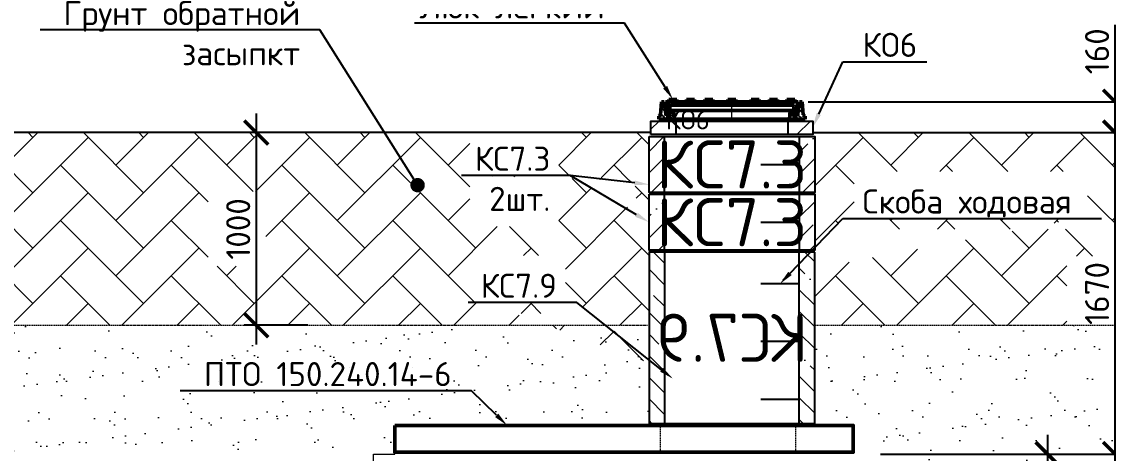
# Model space of a CAD drawing. Header units: millimetres. Extents: x 4549725 to 4654742, y -2132028 to -2073990.
# Drawn here: x 4584241 to 4589882, y -2097881 to -2095640 of the extents above; entities that cross this region are included whole.
import ezdxf
from ezdxf import colors
from ezdxf.entities.mleader import LeaderData, LeaderLine
from ezdxf.enums import TextEntityAlignment as Align
from ezdxf.math import Vec2, Vec3

# ---------------------------------------------------------------- set-up
doc = ezdxf.new("R2010")
doc.units = ezdxf.units.MM
doc.linetypes.add('HIDDEN', pattern=[9.524999999999999, 6.349999999999999, -3.174999999999999])
doc.linetypes.add('осевая', pattern=[50.800000000000004, 31.75, -6.349999999999999, 6.349999999999999, -6.349999999999999])
doc.layers.get('Defpoints').update_dxf_attribs({"color": 3})
for name, color, linetype, lineweight in [('второстепенные', 7, 'Continuous', 25), ('выноски', 7, 'Continuous', 20), ('ГрП_ИнжСети_камеры_основная конструкция', 7, 'Continuous', 50), ('невидимые', 7, 'HIDDEN', 18), ('основная конструкция', 7, 'Continuous', 50), ('штриховка', 7, 'Continuous', 9)]:
    doc.layers.add(name, color=color, linetype=linetype, lineweight=lineweight)
doc.layers.add('помощь', color=1, linetype='Continuous', lineweight=0, plot=False)
doc.layers.add('Размеры', color=7, linetype='Continuous')
doc.styles.add('ISOCPEUR', font='isocpeur.ttf')
doc.dimstyles.new('SPDS-ISOCUP', dxfattribs={"dimscale": 100, "dimtxt": 2.5, "dimasz": 2.5, "dimexe": 1.25, "dimexo": 0.625, "dimtad": 1, "dimdec": 0, "dimrnd": 0.001, "dimtxsty": 'ISOCPEUR', "dimblk": 'ARCHTICK', "dimcen": 2.5, "dimdle": 2, "dimadec": 0, "dimazin": 2, "dimtfac": 0.75, "dimtdec": 0, "dimtmove": 1, "dimatfit": 3, "dimfxl": 1, "dimtolj": 1, "dimarcsym": 1})
pattern_1 = [(45, (4067467.001123056, -2250701.240924565), (0, 287.3681958742129), [609.6, -203.2]), (135, (4067610.685123056, -2250557.556924565), (2.84e-14, 287.3681958742129), [609.6, -203.2])]

# ---------------------------------------------------------------- blocks, each defined once
blk = doc.blocks.new('кс7.9')
at = {"layer": 'штриховка', "ltscale": 10}
h = blk.add_hatch(dxfattribs=at)
h.set_pattern_fill('ANSI35', color=256, scale=25)
h.set_pattern_definition([(45, (322321.236203447, 106693.6526207849), (-112.2532015133644, 112.2532015133644), []), (45, (322433.4894534471, 106693.6526207849), (-112.2532015133644, 112.2532015133644), [198.4375, -39.6875, 0, -39.6875])])
h.paths.add_polyline_path([(599353.0067234077, 157865.6357753281), (599273.0067234077, 157865.6357753281), (599273.0067234077, 156975.6357753281), (599353.0067234077, 156975.6357753281)])
h.paths.add_polyline_path([(600133.0067234077, 157865.6357753281), (600053.0067234077, 157865.6357753281), (600053.0067234077, 156975.6357753281), (600133.0067234077, 156975.6357753281)])
at = {"ltscale": 10}
for points in [[(599273.0067234077, 157865.6357753281), (600133.0067234077, 157865.6357753281), (600133.0067234077, 156975.6357753281), (599273.0067234077, 156975.6357753281)], [(599353.0067234077, 157865.6357753281), (600053.0067234077, 157865.6357753281), (600053.0067234077, 156975.6357753281), (599353.0067234077, 156975.6357753281)]]:
    blk.add_lwpolyline(points, close=True, dxfattribs=at)
at = {"layer": 'помощь', "ltscale": 10, "style": 'ISOCPEUR'}
blk.add_text('КС7.9', height=250, dxfattribs=at).set_placement((599703.0067234077, 157420.6357753281), align=Align.MIDDLE_CENTER)
blk = doc.blocks.new('_ArchTick')
at = {"color": 0, "linetype": 'ByBlock', "const_width": 0.15}
blk.add_lwpolyline([(-0.5, -0.5), (0.5, 0.5)], dxfattribs=at)
blk = doc.blocks.new('*D11')
at = {"layer": 'Defpoints', "color": 0, "transparency": 16777216}
for p in [(4588667.818200272, -2097885.605149238), (4589567.818200288, -2097885.605149238), (4588667.818200272, -2100085.605149238)]:
    blk.add_point(p, dxfattribs=at)
at = {"layer": 'Размеры', "color": 0, "lineweight": -2, "transparency": 16777216}
for p, q in [((4589567.818200288, -2100185.605149238), (4589567.818200288, -2097785.605149238)), ((4588699.068200273, -2097885.605149238), (4589630.318200288, -2097885.605149238)), ((4588699.068200273, -2100085.605149238), (4589630.318200288, -2100085.605149238))]:
    blk.add_line(p, q, dxfattribs=at)
at = {"layer": 'Размеры', "color": 0, "lineweight": -2, "transparency": 16777216, "xscale": 125, "yscale": 125, "zscale": 125}
for p, rotation in [((4589567.818200288, -2097885.605149238), 90), ((4589567.818200288, -2100085.605149238), 270)]:
    blk.add_blockref('_ArchTick', p, dxfattribs=dict(at, rotation=rotation))
at = {"layer": 'Размеры', "color": 0, "transparency": 16777216, "insert": (4589474.068200287, -2098985.605149239), "char_height": 125, "attachment_point": 5, "rotation": 90, "style": 'ISOCPEUR'}
blk.add_mtext('\\A1;2200', dxfattribs=at)
blk = doc.blocks.new('*D12')
at = {"layer": 'Defpoints', "color": 0, "transparency": 16777216}
for p in [(4588667.818200272, -2097885.605149238), (4589917.818200288, -2097885.605149238), (4589067.818200272, -2100385.605149238)]:
    blk.add_point(p, dxfattribs=at)
at = {"layer": 'Размеры', "color": 0, "lineweight": -2, "transparency": 16777216}
for p, q in [((4589917.818200288, -2100485.605149238), (4589917.818200288, -2097785.605149238)), ((4588699.068200273, -2097885.605149238), (4589980.318200288, -2097885.605149238)), ((4589099.068200273, -2100385.605149238), (4589980.318200288, -2100385.605149238))]:
    blk.add_line(p, q, dxfattribs=at)
at = {"layer": 'Размеры', "color": 0, "lineweight": -2, "transparency": 16777216, "xscale": 125, "yscale": 125, "zscale": 125}
for p, rotation in [((4589917.818200288, -2097885.605149238), 90), ((4589917.818200288, -2100385.605149238), 270)]:
    blk.add_blockref('_ArchTick', p, dxfattribs=dict(at, rotation=rotation))
at = {"layer": 'Размеры', "color": 0, "transparency": 16777216, "insert": (4589824.068200286, -2099135.605149239), "char_height": 125, "attachment_point": 5, "rotation": 90, "style": 'ISOCPEUR'}
blk.add_mtext('\\A1;2500', dxfattribs=at)
blk = doc.blocks.new('КО6 фасад')
at = {"layer": 'штриховка', "ltscale": 15}
h = blk.add_hatch(dxfattribs=at)
h.set_pattern_fill('ANSI35', color=256, scale=25)
h.set_pattern_definition([(45, (150, 0), (-112.2532015133644, 112.2532015133644), []), (45, (262.2532500000088, 0), (-112.2532015133644, 112.2532015133644), [198.4375, -39.6875, 0, -39.6875])])
h.paths.add_polyline_path([(-350, 70), (-420, 70), (-420, 0), (-350, 0)])
h.paths.add_polyline_path([(420, 70), (290, 70), (290, 0), (420, 0)])
at = {"layer": 'второстепенные', "ltscale": 10}
blk.add_lwpolyline([(-420, 0), (-420, 70), (420, 70), (420, 0)], close=True, dxfattribs=at)
for points in [[(-290, 70), (-290, 0)], [(290, 70), (290, 0)]]:
    blk.add_lwpolyline(points, dxfattribs=at)
at = {"layer": 'невидимые', "ltscale": 25}
for points in [[(-420, 70), (-290, 70), (-290, 0), (-420, 0)], [(290, 0), (420, 0), (420, 70), (290, 70)]]:
    blk.add_lwpolyline(points, close=True, dxfattribs=at)
at = {"layer": 'помощь', "ltscale": 10, "style": 'ISOCPEUR'}
blk.add_text('КО6', height=100, dxfattribs=at).set_placement((-342.4827604888705, 26.92282819142565))
blk = doc.blocks.new('*D13')
at = {"layer": 'Defpoints', "color": 0, "transparency": 16777216}
for p in [(4588967.818249153, -2096215.604054446), (4589917.818200289, -2096215.604054446), (4588667.818200272, -2097885.605149238)]:
    blk.add_point(p, dxfattribs=at)
at = {"layer": 'Размеры', "color": 0, "lineweight": -2, "transparency": 16777216}
for p, q in [((4589917.81820029, -2097985.605149238), (4589917.818200289, -2096115.604054446)), ((4588999.068249153, -2096215.604054446), (4589980.318200288, -2096215.604054446)), ((4588699.068200273, -2097885.605149238), (4589980.31820029, -2097885.605149238))]:
    blk.add_line(p, q, dxfattribs=at)
at = {"layer": 'Размеры', "color": 0, "lineweight": -2, "transparency": 16777216, "xscale": 125, "yscale": 125, "zscale": 125}
for p, rotation in [((4589917.818200289, -2096215.604054446), 90), ((4589917.81820029, -2097885.605149238), 270)]:
    blk.add_blockref('_ArchTick', p, dxfattribs=dict(at, rotation=rotation))
at = {"layer": 'Размеры', "color": 0, "transparency": 16777216, "insert": (4589824.068200289, -2097050.604601843), "char_height": 125, "attachment_point": 5, "rotation": 90, "style": 'ISOCPEUR'}
blk.add_mtext('\\A1;1670', dxfattribs=at)
blk = doc.blocks.new('*U26')
h = blk.add_hatch()
h.set_pattern_fill('ANSI31', scale=0.3, style=0)
h.set_pattern_definition([(45, (-2125.497563419635, -9442.903202921385), (-0.6735192090801864, 0.6735192090801866), [])])
h.paths.add_polyline_path([(-12.12349223361161, 1.796559377849916), (-12.70089617696385, 1.796559377849916), (-12.70089617696385, 0.9621031099868559, -0.4142135623730951), (-12.96787926803472, 0.6951200189159863), (-13.61035015542984, 0.6951200189159863), (-14.04781474386573, 3.535623323070467), (-14.60970777030206, 3.535623323070467), (-14.81230967830675, 1.088736977015287, -0.4520863270517527), (-15.19617809286501, 0.6524932724132669), (-15.19617809286501, 0), (-12.00000000000045, 0)])
h.paths.add_polyline_path([(15.19617809286456, 1.819e-12), (15.19617809286456, 0.6524932724132669, -0.3308400036011631), (14.8256344690717, 0.9278093287484807), (14.60970777030115, 3.535623323070467), (14.04781474386482, 3.535623323070467), (13.61035015542938, 0.6951200189159863), (12.96787926803381, 0.6951200189159863, -0.4142135623730943), (12.70089617696294, 0.9621031099868559), (12.70089617696294, 1.796559377848097), (12.1234922336107, 1.796559377848097), (11.99999999999954, 1.819e-12)])
h = blk.add_hatch()
h.set_pattern_fill('ANSI31', scale=0.3, angle=90, style=0)
h.set_pattern_definition([(135, (-2125.497563419635, -9442.903202921385), (-0.6735192090801866, -0.6735192090801864), [])])
h.paths.add_polyline_path([(0, 3.599843646610679), (-13.74767838313528, 3.599843646610679), (-13.66932062264732, 2.965796129959926), (-13.54345746039553, 2.839985619240906, -0.1708196836364636), (-13.46680081968452, 2.680167125312436), (-13.25521104705876, 0.7441735672000505), (-12.93536374830091, 0.7441735672000505), (-12.87823398241198, 2.644819949155134, -0.4054395437121262), (-12.61137141764538, 2.903781666027498), (0, 2.903781666027498)])
h.paths.add_polyline_path([(13.74767838313437, 3.599843646610679), (0, 3.599843646610679), (0, 2.903781666029317), (12.61137141764448, 2.903781666027498, -0.4054395437121973), (12.87823398241107, 2.644819949155134), (12.9353637483, 0.7441735672000505), (13.25521104705785, 0.7441735672000505), (13.46680081968361, 2.680167125312436, -0.1708196836369276), (13.54345746039507, 2.839985619240906), (13.66932062264686, 2.965796129959926)])
at = {"color": 7, "lineweight": 50}
for p, q in [((-14.60439033489979, 3.599843646610679), (-14.82563446907261, 0.9278093287502998)), ((-14.05770528592757, 3.599843646610679), (-14.60439033489979, 3.599843646610679)), ((-13.61035015542984, 0.6951200189159863), (-14.05770528592757, 3.599843646610679)), ((13.74767838313437, 3.599843646610679), (-13.74767838313573, 3.599843646610679)), ((-13.74767838313528, 3.599843646610679), (-13.66932062264732, 2.965796129959926)), ((-13.66932062264732, 2.965796129959926), (-13.54345746039416, 2.839985619239087)), ((-13.46680081968452, 2.680167125312436), (-13.25521104705876, 0.7441735672000505)), ((-11.4118878127515, 4.113857619198824), (-13.07318485998485, 4.113857619198824)), ((-13.07318485998485, 4.113857619198824), (-13.07318485998303, 3.599843646614317)), ((-12.93536374830091, 0.7441735672000505), (-12.87823398241198, 2.644819949155134)), ((-12.61137141764584, 2.903781666029317), (12.61137141764493, 2.903781666029317)), ((-11.4118878127515, 3.599843646607041), (-11.4118878127515, 4.113857619198824)), ((-7.791090818899192, 4.113857619198824), (-9.45238786613254, 4.113857619198824)), ((-9.45238786613254, 4.113857619198824), (-9.45238786613163, 3.599843646614317)), ((-7.791090818899192, 3.599843646607041), (-7.791090818899192, 4.113857619198824)), ((-3.983515028594865, 4.113857619198824), (-5.644812075828212, 4.113857619198824)), ((-5.644812075828212, 4.113857619198824), (-5.644812075827303, 3.599843646614317)), ((-3.983515028594865, 3.599843646607041), (-3.983515028594865, 4.113857619198824)), ((-0.8306485236162188, 3.599843646607041), (-0.8306485236162188, 4.113857619198824)), ((-0.8306485236162188, 4.113857619198824), (0.8306485236162188, 4.113857619198824)), ((0.8306485236162188, 4.113857619198824), (0.8306485236153093, 3.599843646614317)), ((3.983515028594865, 3.599843646607041), (3.983515028594865, 4.113857619198824)), ((3.983515028594865, 4.113857619198824), (5.644812075828212, 4.113857619198824)), ((5.644812075828212, 4.113857619198824), (5.644812075827303, 3.599843646614317)), ((7.791090818899192, 3.599843646607041), (7.791090818899192, 4.113857619198824)), ((7.791090818899192, 4.113857619198824), (9.45238786613254, 4.113857619198824)), ((9.45238786613254, 4.113857619198824), (9.45238786613163, 3.599843646614317)), ((11.4118878127515, 3.599843646607041), (11.4118878127515, 4.113857619198824)), ((11.4118878127515, 4.113857619198824), (13.07318485998485, 4.113857619198824)), ((12.9353637483, 0.7441735672000505), (12.87823398241153, 2.644819949155134)), ((13.07318485998485, 4.113857619198824), (13.07318485998303, 3.599843646614317)), ((13.46680081968361, 2.680167125312436), (13.25521104705785, 0.7441735672000505)), ((13.66932062264686, 2.965796129959926), (13.54345746039326, 2.839985619239087)), ((13.61035015542938, 0.6951200189159863), (14.05770528592666, 3.599843646610679)), ((13.74767838313437, 3.599843646610679), (13.66932062264686, 2.965796129959926)), ((14.05770528592666, 3.599843646610679), (14.60439033489888, 3.599843646610679)), ((14.60439033489888, 3.599843646610679), (14.8256344690717, 0.9278093287502998)), ((-15.19617809286501, 1.819e-12), (-15.19617809286501, 0.6524932724132669)), ((15.19617809286456, 1.819e-12), (-15.19617809286501, 0)), ((-12.96787926803472, 0.6951200189159863), (-13.61035015542984, 0.6951200189159863)), ((-13.25521104705876, 0.7441735672000505), (-12.93536374830091, 0.7441735672000505)), ((12.70089617696294, 1.796559377848097), (-12.70089617696385, 1.796559377849916)), ((-12.70089617696385, 1.796559377849916), (-12.70089617696385, 0.9621031099868559)), ((-12.12349223361161, 1.796559377849916), (-12.00000000000045, 1.819e-12)), ((12.1234922336107, 1.796559377849916), (11.99999999999954, 1.819e-12)), ((12.70089617696294, 1.796559377849916), (12.70089617696294, 0.9621031099868559)), ((13.25521104705785, 0.7441735672000505), (12.9353637483, 0.7441735672000505)), ((12.96787926803381, 0.6951200189159863), (13.61035015542938, 0.6951200189159863)), ((15.19617809286456, 1.819e-12), (15.19617809286456, 0.6524932724132669))]:
    blk.add_line(p, q, dxfattribs=at)
at = {"color": 7, "linetype": 'осевая', "lineweight": 18}
blk.add_line((0, 0), (0, 4.37956136242974), dxfattribs=at)
at = {"color": 7, "lineweight": 50}
for centre, radius, start, end in [((-13.73220351543523, 2.651160574225286), 0.2669830910708, 6.237249034766104, 45.01198659542795), ((-12.61137141764584, 2.636798574956628), 0.2669830910708, 90, 178.278317712723), ((12.61137141764493, 2.636798574956628), 0.2669830910708, 1.721682287276929, 90), ((13.73220351543432, 2.651160574225286), 0.2669830910708, 134.988013404572, 173.7627509652339), ((-15.19617809286501, 1.039505767881564), 0.3870124954679382, 270, 343.2251250092162), ((-12.96787926803472, 0.9621031099868559), 0.2669830910708, 270, 0), ((12.96787926803381, 0.9621031099868559), 0.2669830910708, 180, 270), ((15.19617809286456, 1.039505767881564), 0.3870124954679382, 196.7748749907837, 270)]:
    blk.add_arc(centre, radius, start, end, dxfattribs=at)
blk = doc.blocks.new('*D23')
at = {"layer": 'Defpoints', "color": 0, "transparency": 16777216}
for p in [(4588292.928447813, -2096055.6104188), (4589917.818249171, -2096055.6104188), (4588974.601461845, -2096215.604075111)]:
    blk.add_point(p, dxfattribs=at)
at = {"layer": 'Размеры', "color": 0, "lineweight": -2, "transparency": 16777216}
for p, q in [((4589917.818249171, -2096055.6104188), (4589917.818249171, -2095655.6104188)), ((4588324.178447813, -2096055.6104188), (4589980.318249171, -2096055.6104188)), ((4589917.818249171, -2096315.604075111), (4589917.818249171, -2096055.6104188)), ((4589005.851461845, -2096215.604075111), (4589980.318249171, -2096215.604075111))]:
    blk.add_line(p, q, dxfattribs=at)
at = {"layer": 'Размеры', "color": 0, "lineweight": -2, "transparency": 16777216, "xscale": 125, "yscale": 125, "zscale": 125}
for p, rotation in [((4589917.818249171, -2096055.6104188), 90), ((4589917.818249171, -2096215.604075111), 270)]:
    blk.add_blockref('_ArchTick', p, dxfattribs=dict(at, rotation=rotation))
at = {"layer": 'Размеры', "color": 0, "transparency": 16777216, "insert": (4589824.06824917, -2095793.110418801), "char_height": 125, "attachment_point": 5, "rotation": 90, "style": 'ISOCPEUR'}
blk.add_mtext('\\A1;160', dxfattribs=at)
blk = doc.blocks.new('_Dot')
at = {"color": 0, "linetype": 'ByBlock', "lineweight": -2}
blk.add_line((-0.5, 0), (-1, 0), dxfattribs=at)
at = {"color": 0, "linetype": 'ByBlock', "const_width": 0.5}
blk.add_lwpolyline([(-0.25, 0, 1), (0.25, 0, 1)], format="xyb", close=True, dxfattribs=at)
blk = doc.blocks.new('*D159')
at = {"layer": 'Defpoints', "color": 0, "transparency": 16777216}
for p in [(4585756.693881106, -2096215.603161456), (4585458.53121266, -2097215.603161456), (4585756.693881106, -2097215.603161456)]:
    blk.add_point(p, dxfattribs=at)
at = {"layer": 'Размеры', "color": 0, "lineweight": -2, "transparency": 16777216}
for p, q in [((4585458.531212659, -2096115.603161456), (4585458.53121266, -2097315.603161455)), ((4585725.443881106, -2096215.603161456), (4585396.03121266, -2096215.603161456)), ((4585725.443881106, -2097215.603161456), (4585396.03121266, -2097215.603161456))]:
    blk.add_line(p, q, dxfattribs=at)
at = {"layer": 'Размеры', "color": 0, "lineweight": -2, "transparency": 16777216, "xscale": 125, "yscale": 125, "zscale": 125}
for p, rotation in [((4585458.531212659, -2096215.603161456), 90), ((4585458.53121266, -2097215.603161456), 270)]:
    blk.add_blockref('_ArchTick', p, dxfattribs=dict(at, rotation=rotation))
at = {"layer": 'Размеры', "color": 0, "transparency": 16777216, "insert": (4585364.781212659, -2096715.603161456), "char_height": 125, "attachment_point": 5, "rotation": 90, "style": 'ISOCPEUR'}
blk.add_mtext('\\A1;1000', dxfattribs=at)
blk = doc.blocks.new('кс7.3')
at = {"layer": 'штриховка', "ltscale": 10}
h = blk.add_hatch(dxfattribs=at)
h.set_pattern_fill('ANSI35', color=256, scale=25)
h.set_pattern_definition([(45, (304150.5042129336, 111493.6526207849), (-112.2532015133644, 112.2532015133644), []), (45, (304262.7574629337, 111493.6526207849), (-112.2532015133644, 112.2532015133644), [198.4375, -39.6875, 0, -39.6875])])
h.paths.add_polyline_path([(581182.2747328941, 162065.6357753281), (581102.2747328943, 162065.6357753281), (581102.2747328943, 161775.6357753281), (581182.2747328941, 161775.6357753281)])
h.paths.add_polyline_path([(581962.2747328941, 162065.6357753281), (581882.2747328943, 162065.6357753281), (581882.2747328943, 161775.6357753281), (581962.2747328941, 161775.6357753281)])
at = {"ltscale": 10}
for points in [[(581102.2747328943, 162065.6357753281), (581962.2747328941, 162065.6357753281), (581962.2747328941, 161775.6357753281), (581102.2747328943, 161775.6357753281)], [(581182.2747328941, 162065.6357753281), (581882.2747328943, 162065.6357753281), (581882.2747328943, 161775.6357753281), (581182.2747328941, 161775.6357753281)]]:
    blk.add_lwpolyline(points, close=True, dxfattribs=at)
at = {"layer": 'помощь', "ltscale": 10, "style": 'ISOCPEUR'}
blk.add_text('КС7.3', height=250, dxfattribs=at).set_placement((581532.2747328941, 161920.6357753282), align=Align.MIDDLE_CENTER)

msp = doc.modelspace()

# ---------------------------------------------------------------- hatches: boundary and pattern name
at = {"layer": 'штриховка'}
h = msp.add_hatch(dxfattribs=at)
h.set_pattern_fill('AR-HBONE', color=256, scale=2)
h.set_pattern_definition(pattern_1)
h.paths.add_polyline_path([(4581640.317178637, -2096215.603161455), (4582390.317075967, -2097215.603161455), (4587497.818200271, -2097215.604809058), (4587497.818200271, -2096455.605489417), (4587497.818200271, -2096235.605149237), (4587507.818200271, -2096215.603161455)])
edge = h.paths.add_edge_path(flags=16)
edge.add_line((4586566.690760395, -2096703.085968192), (4587029.190760396, -2096703.085968192))
edge.add_line((4587029.190760396, -2096703.085968192), (4587029.190760396, -2096215.603161455))
edge.add_line((4587029.190760396, -2096215.603161455), (4586566.690760395, -2096215.603161455))
edge.add_line((4586566.690760395, -2096215.603161455), (4586566.690760395, -2096703.085968192))
edge.add_line((4587433.241963736, -2096642.461870995), (4587087.940760396, -2096438.502634859))
edge.add_line((4587087.940760396, -2096438.502634859), (4587085.440760396, -2096438.502634859))
edge.add_line((4587439.599176776, -2096631.699164906), (4587497.818200271, -2096680.605149237))
edge.add_line((4587497.818200271, -2096680.605149237), (4587426.884750696, -2096653.224577084))
edge.add_line((4587426.884750696, -2096653.224577084), (4587439.599176776, -2096631.699164906))
edge.add_line((4587423.293661721, -2096476.444324176), (4587087.940760396, -2096438.502634859))
edge.add_line((4587424.698940994, -2096464.023567751), (4587497.818200271, -2096484.875999814))
edge.add_line((4587497.818200271, -2096484.875999814), (4587421.888382449, -2096488.865080601))
edge.add_line((4587421.888382449, -2096488.865080601), (4587424.698940994, -2096464.023567751))
edge.add_line((4586610.440760395, -2096438.502634859), (4587085.440760396, -2096438.502634859))
edge = h.paths.add_edge_path()
edge.add_line((4586601.136288634, -2097154.335979922), (4587063.636288634, -2097154.335979922))
edge.add_line((4587063.636288634, -2097154.335979922), (4587063.636288634, -2096854.335979922))
edge.add_line((4587063.636288634, -2096854.335979922), (4586601.136288634, -2096854.335979922))
edge.add_line((4586601.136288634, -2096854.335979922), (4586601.136288634, -2097154.335979922))
edge.add_line((4587562.946874288, -2097446.786599128), (4587122.386288634, -2097098.085979922))
edge.add_line((4587122.386288634, -2097098.085979922), (4587119.886288634, -2097098.085979922))
edge.add_line((4587570.704614667, -2097436.985197993), (4587621.755281097, -2097493.333041403))
edge.add_line((4587621.755281097, -2097493.333041403), (4587555.189133908, -2097456.588000262))
edge.add_line((4587555.189133908, -2097456.588000262), (4587570.704614667, -2097436.985197993))
edge.add_line((4586644.886288635, -2097098.085979922), (4587119.886288634, -2097098.085979922))
h.paths.add_polyline_path([(4585508.531212651, -2096909.353161457), (4585508.531212651, -2096521.853161457), (4585208.531212651, -2096521.853161457), (4585208.531212651, -2096909.353161457)], flags=16)
h = msp.add_hatch(dxfattribs=at)
h.set_pattern_fill('AR-HBONE', color=256, scale=2)
h.set_pattern_definition(pattern_1)
h.paths.add_polyline_path([(4589967.81820027, -2097215.603161455), (4589967.81820027, -2096857.329041427), (4589667.818200271, -2096857.329041427), (4589667.818200271, -2097215.603161455)], flags=17)
h.paths.add_polyline_path([(4592345.319324574, -2097215.603161455), (4593095.318241337, -2096215.604468878), (4593620.3176592, -2096215.603841814), (4588347.81820027, -2096215.60397868), (4588347.81820027, -2096225.605829596), (4588357.818200271, -2096235.605149237), (4588357.818200271, -2097215.603161455)])
edge = h.paths.add_edge_path()
edge.add_line((4588562.210657648, -2096716.95732714), (4589774.710657648, -2096716.95732714))
edge.add_line((4589774.710657648, -2096716.95732714), (4589774.710657648, -2096416.957327141))
edge.add_line((4589774.710657648, -2096416.957327141), (4588562.210657648, -2096416.957327141))
edge.add_line((4588562.210657648, -2096416.957327141), (4588562.210657648, -2096716.95732714))
edge.add_line((4588503.460657648, -2096660.70732714), (4588505.960657648, -2096660.70732714))
edge.add_line((4588229.703381627, -2096946.448635727), (4588503.460657648, -2096660.70732714))
edge.add_line((4588238.729467212, -2096955.096165953), (4588177.818200271, -2097000.605149237))
edge.add_line((4588177.818200271, -2097000.605149237), (4588220.677296042, -2096937.801105501))
edge.add_line((4588220.677296042, -2096937.801105501), (4588238.729467212, -2096955.096165953))
edge.add_line((4588505.960657648, -2096660.70732714), (4589730.960657647, -2096660.70732714))
h = msp.add_hatch(dxfattribs=at)
h.set_pattern_fill('AR-SAND', color=256, scale=5)
h.set_pattern_definition([(37.5, (4072699.17345062, -2250701.240924565), (-8.000156479920228, 244.7066186646712), [0, -193.04, 0, -215.9, 0, -206.375]), (7.499999999999999, (4072699.17345062, -2250701.240924565), (224.7616415690013, 358.4125502841772), [0, -104.14, 0, -173.99, 0, -66.67500000000001]), (327.5, (4072542.96345062, -2250701.240924565), (395.496185120729, 0.7185923392728811), [0, -63.5, 0, -228.6, 0, -298.45]), (317.5, (4072542.96345062, -2250701.240924565), (381.7782262361486, 111.4646616286081), [0, -31.75, 0, -149.86, 0, -171.45])])
h.paths.add_polyline_path([(4586177.81820027, -2097735.605149237), (4587497.818200271, -2097730.605149237), (4587497.818200271, -2097215.603161455), (4582390.317075967, -2097215.603161455), (4585067.81820027, -2100785.605149237), (4585467.81820027, -2100785.605149237), (4585767.81820027, -2100485.605149237), (4585867.818200271, -2100485.605149237), (4585867.818200271, -2100385.605149237), (4586067.81820027, -2100385.605149237), (4586067.81820027, -2097885.605149237), (4586177.81820027, -2097875.605149237)])
h.paths.add_polyline_path([(4585374.068200271, -2100030.349213332), (4585761.568200271, -2100030.349213332), (4585761.568200271, -2099730.349213332), (4585374.068200271, -2099730.349213332)], flags=16)
h.paths.add_polyline_path([(4584651.284253091, -2100259.629888638), (4585007.647858255, -2100734.781427188), (4585188.329685334, -2100599.270075416), (4584831.966080168, -2100124.118536866)], flags=17)
h = msp.add_hatch(dxfattribs=at)
h.set_pattern_fill('AR-SAND', color=256, scale=5)
h.set_pattern_definition([(37.5, (4071699.173450619, -2250701.240924565), (-8.000156479920228, 244.7066186646712), [0, -193.04, 0, -215.9, 0, -206.375]), (7.499999999999999, (4071699.173450619, -2250701.240924565), (224.7616415690013, 358.4125502841772), [0, -104.14, 0, -173.99, 0, -66.67500000000001]), (327.5, (4071542.963450619, -2250701.240924565), (395.496185120729, 0.7185923392728811), [0, -63.5, 0, -228.6, 0, -298.45]), (317.5, (4071542.963450619, -2250701.240924565), (381.7782262361486, 111.4646616286081), [0, -31.75, 0, -149.86, 0, -171.45])])
h.paths.add_polyline_path([(4588667.818200271, -2097740.605149237), (4588357.818200271, -2097730.605149237), (4588357.818200271, -2097215.603161455), (4592345.319324574, -2097215.603161455), (4589667.818200271, -2100785.605149237), (4589267.81820027, -2100785.605149237), (4588967.81820027, -2100485.605149237), (4588867.81820027, -2100485.605149237), (4588867.81820027, -2100385.605149237), (4588667.818200271, -2100385.605149237)])

# ---------------------------------------------------------------- linework, layer by layer
at = {"layer": 'второстепенные'}
msp.add_line((4587507.818200271, -2096215.603161455), (4581640.317178637, -2096215.603161455), dxfattribs=at)
for points in [[(4588347.81820027, -2096215.60397868), (4593095.31817387, -2096215.604558834)], [(4588077.81820027, -2096380.605149237), (4588277.81820027, -2096380.605149237)], [(4588077.81820027, -2096680.605149237), (4588277.81820027, -2096680.605149237)], [(4588277.81820027, -2097000.605149237), (4588077.81820027, -2097000.605149237)], [(4588277.81820027, -2097300.605149237), (4588077.81820027, -2097300.605149237)], [(4588277.81820027, -2097600.605149237), (4588077.81820027, -2097600.605149237)]]:
    msp.add_lwpolyline(points, dxfattribs=at)
at = {"layer": 'невидимые'}
for points in [[(4582390.317075967, -2097215.603161455), (4587490.326439727, -2097215.603161455)], [(4588357.818200271, -2097215.603161455), (4592345.319324574, -2097215.603161455)]]:
    msp.add_lwpolyline(points, dxfattribs=at)
msp.add_lwpolyline([(4587557.818200271, -2097735.605149237), (4588257.81820027, -2097735.605149237), (4588257.81820027, -2097875.605149237), (4587557.818200271, -2097875.605149237)], close=True, dxfattribs=at)
at = {"layer": 'основная конструкция'}
msp.add_lwpolyline([(4586177.81820027, -2097735.605149237), (4588557.81820027, -2097735.605149237), (4588557.81820027, -2097875.605149237), (4586177.81820027, -2097875.605149237)], close=True, dxfattribs=at)
at = {"layer": 'помощь'}
msp.add_lwpolyline([(4585867.818200271, -2100385.605149237), (4585967.818200271, -2100385.605149237), (4586067.81820027, -2100285.605149237), (4586067.81820027, -2097885.605149237), (4586177.81820027, -2097885.605149237), (4586177.81820027, -2097735.605149237)], dxfattribs=at)

# ---------------------------------------------------------------- block references
at = {"layer": 'второстепенные', "xscale": -24.9999999975, "yscale": 24.9999999975, "zscale": 24.9999999975}
msp.add_blockref('*U26', (4587927.818689475, -2096145.606509955), dxfattribs=at)
at = {"layer": 'второстепенные'}
for p in [(4006395.543467376, -2258301.240924565), (4006395.543467376, -2258601.240924565)]:
    msp.add_blockref('кс7.3', p, dxfattribs=at)
at = {"layer": 'второстепенные', "xscale": -1}
msp.add_blockref('кс7.9', (5187630.824923679, -2254701.240924565), dxfattribs=at)
at = {"layer": 'ГрП_ИнжСети_камеры_основная конструкция'}
msp.add_blockref('КО6 фасад', (4587927.81820027, -2096225.605829596), dxfattribs=at)

# ---------------------------------------------------------------- dimensions: what is measured, and where the dimension line sits
at = {"layer": 'Размеры'}
for base, p1, p2, override, picture, middle in [((4589917.818249171, -2096055.6104188), (4588974.601461843, -2096215.60407511), (4588292.928447812, -2096055.610418799), {"dimscale": 50, "dimtmove": 0}, '*D23', (4589824.06824917, -2095793.110418801)), ((4585458.53121266, -2097215.603161456), (4585756.693881103, -2096215.603161455), (4585756.693881103, -2097215.603161455), {"dimscale": 50, "dimtmove": 0}, '*D159', (4585364.781212659, -2096715.603161456)), ((4589917.818200289, -2096215.604054446), (4588667.818200271, -2097885.605149237), (4588967.818249151, -2096215.604054445), {"dimscale": 50}, '*D13', (4589824.068200289, -2097050.604601843)), ((4589567.818200288, -2097885.605149238), (4588667.818200271, -2100085.605149237), (4588667.818200271, -2097885.605149237), {"dimscale": 50}, '*D11', (4589474.068200287, -2098985.605149239)), ((4589917.818200288, -2097885.605149238), (4589067.818200271, -2100385.605149237), (4588667.818200271, -2097885.605149237), {"dimscale": 50}, '*D12', (4589824.068200286, -2099135.605149239))]:
    dim = msp.add_linear_dim(base=base, p1=p1, p2=p2, angle=90, dimstyle='SPDS-ISOCUP', override=override, dxfattribs=at)
    dim.commit()
    dim.dimension.update_dxf_attribs({"geometry": picture, "text_midpoint": middle})

# ---------------------------------------------------------------- leaders
at = {"layer": 'выноски'}
ml = msp.add_multileader_mtext('Standard', dxfattribs=at)
ml.set_content('Грунт обратной\\Pзасыпкт', color=256, style='ISOCPEUR')
ml.set_leader_properties()
ml.set_arrow_properties(name='DOT')
ml.build(insert=Vec2(0, 0))
ml.multileader.update_dxf_attribs({"text_left_attachment_type": 6, "text_right_attachment_type": 6, "dogleg_length": 0.05, "arrow_head_size": 75, "scale": 50})
ctx = ml.context
ctx.base_point, ctx.scale, ctx.char_height, ctx.arrow_head_size, ctx.landing_gap_size, ctx.plane_origin = Vec3(4584336.550326989, -2095682.372843911), 50, 125, 75, 100, Vec3(4586296.295200802, -2094171.729277219)
ctx.left_attachment, ctx.right_attachment, ctx.text_align_type = 6, 6, 2
notes = []
notes.append((ctx, [(0, (1, 1, 0), (4585789.05032699, -2095682.372843911), (-1, 0), 2.5, [(0, [(4586296.295200802, -2096488.317411995)], 0, [])])]))
ctx.mtext.insert, ctx.mtext.alignment, ctx.mtext.flow_direction = Vec3(4585686.55032699, -2095532.372843911), 3, 5
ml = msp.add_multileader_mtext('Standard', dxfattribs=at)
ml.set_content('Люк легкий', color=256, style='ISOCPEUR')
ml.set_leader_properties()
ml.build(insert=Vec2(0, 0))
ml.multileader.update_dxf_attribs({"text_left_attachment_type": 6, "text_right_attachment_type": 6, "dogleg_length": 0.05, "arrow_head_size": 75, "scale": 50})
ctx = ml.context
ctx.base_point, ctx.scale, ctx.char_height, ctx.arrow_head_size, ctx.landing_gap_size, ctx.plane_origin = Vec3(4586298.779823376, -2095647.513008004), 50, 125, 75, 100, Vec3(4587621.755281097, -2096042.760069486)
ctx.left_attachment, ctx.right_attachment, ctx.text_align_type = 6, 6, 2
notes.append((ctx, [(0, (1, 1, 0), (4587370.029823376, -2095647.513008004), (-1, 0), 2.5, [(0, [(4587621.755281097, -2096042.760069486)], 0, [])])]))
ctx.mtext.insert, ctx.mtext.alignment, ctx.mtext.flow_direction = Vec3(4587267.529823376, -2095497.513008004), 3, 5
ml = msp.add_multileader_mtext('Standard', dxfattribs=at)
ml.set_content('КО6', color=256, style='ISOCPEUR')
ml.set_leader_properties()
ml.build(insert=Vec2(0, 0))
ml.multileader.update_dxf_attribs({"text_left_attachment_type": 6, "text_right_attachment_type": 6, "dogleg_length": 0.05, "arrow_head_size": 75, "scale": 50})
ctx = ml.context
ctx.base_point, ctx.scale, ctx.char_height, ctx.arrow_head_size, ctx.landing_gap_size, ctx.plane_origin = Vec3(4588505.960657648, -2095847.32778514), 50, 125, 75, 100, Vec3(4590457.651937379, -2096242.574846622)
ctx.left_attachment, ctx.right_attachment = 6, 6
notes.append((ctx, [(1, (1, 1, 0), (4588503.460657648, -2095847.32778514), (1, 0), 2.5, [(0, [(4588347.81820027, -2096187.225607236)], 0, [])])]))
ctx.mtext.insert, ctx.mtext.flow_direction = Vec3(4588605.960657647, -2095697.32778514), 5
ml = msp.add_multileader_mtext('Standard', dxfattribs=at)
ml.set_content('Сальник\\PТМ 90-16', color=256, style='ISOCPEUR')
ml.set_leader_properties()
ml.build(insert=Vec2(0, 0))
ml.multileader.update_dxf_attribs({"text_left_attachment_type": 6, "text_right_attachment_type": 6, "dogleg_length": 0.05, "arrow_head_size": 75, "scale": 50})
ctx = ml.context
ctx.base_point, ctx.scale, ctx.char_height, ctx.arrow_head_size, ctx.landing_gap_size, ctx.plane_origin = Vec3(4573326.212233483, -2096256.230567912), 50, 125, 75, 100, Vec3(4573065.675831606, -2095963.781489807)
ctx.left_attachment, ctx.right_attachment = 6, 6
notes.append((ctx, [(0, (1, 1, 0), (4573323.712233483, -2096256.230567912), (1, 0), 2.5, [(0, [(4573065.675831606, -2095963.781489807)], 0, [])])]))
ctx.mtext.insert, ctx.mtext.width, ctx.mtext.flow_direction = Vec3(4573426.212233483, -2096106.230567912), 688.75, 5
ml = msp.add_multileader_mtext('Standard', dxfattribs=at)
ml.set_content('КС7.3\\P2шт.', color=256, style='ISOCPEUR')
ml.set_leader_properties()
ml.build(insert=Vec2(0, 0))
ml.multileader.update_dxf_attribs({"text_left_attachment_type": 6, "text_right_attachment_type": 6, "dogleg_length": 0.05, "arrow_head_size": 75, "scale": 50})
ctx = ml.context
ctx.base_point, ctx.scale, ctx.char_height, ctx.arrow_head_size, ctx.landing_gap_size, ctx.plane_origin = Vec3(4586510.440760395, -2096438.502634859), 50, 125, 75, 100, Vec3(4587621.755281097, -2096970.096476573)
ctx.left_attachment, ctx.right_attachment, ctx.text_align_type = 6, 6, 2
notes.append((ctx, [(0, (1, 1, 0), (4587087.940760396, -2096438.502634859), (-1, 0), 2.5, [(0, [(4587497.818200271, -2096680.605149237)], 0, []), (1, [(4587497.818200271, -2096484.875999814)], 0, [])])]))
ctx.mtext.insert, ctx.mtext.alignment, ctx.mtext.flow_direction = Vec3(4586985.440760395, -2096288.502634858), 3, 5
ml = msp.add_multileader_mtext('Standard', dxfattribs=at)
ml.set_content('Скоба ходовая', color=256, style='ISOCPEUR')
ml.set_leader_properties()
ml.build(insert=Vec2(0, 0))
ml.multileader.update_dxf_attribs({"text_left_attachment_type": 6, "text_right_attachment_type": 6, "dogleg_length": 0.05, "arrow_head_size": 75, "scale": 50})
ctx = ml.context
ctx.base_point, ctx.scale, ctx.char_height, ctx.arrow_head_size, ctx.landing_gap_size, ctx.plane_origin = Vec3(4588505.960657648, -2096660.70732714), 50, 125, 75, 100, Vec3(4590457.651937379, -2097055.954388622)
ctx.left_attachment, ctx.right_attachment = 6, 6
notes.append((ctx, [(1, (1, 1, 0), (4588503.460657648, -2096660.70732714), (1, 0), 2.5, [(0, [(4588177.818200271, -2097000.605149237)], 0, [])])]))
ctx.mtext.insert, ctx.mtext.flow_direction = Vec3(4588605.960657647, -2096510.707327141), 5
ml = msp.add_multileader_mtext('Standard', dxfattribs=at)
ml.set_content('КС7.9', color=256, style='ISOCPEUR')
ml.set_leader_properties()
ml.build(insert=Vec2(0, 0))
ml.multileader.update_dxf_attribs({"text_left_attachment_type": 6, "text_right_attachment_type": 6, "dogleg_length": 0.05, "arrow_head_size": 75, "scale": 50})
ctx = ml.context
ctx.base_point, ctx.scale, ctx.char_height, ctx.arrow_head_size, ctx.landing_gap_size, ctx.plane_origin = Vec3(4586544.886288634, -2097098.085979922), 50, 125, 75, 100, Vec3(4587621.755281097, -2097493.333041403)
ctx.left_attachment, ctx.right_attachment, ctx.text_align_type = 6, 6, 2
notes.append((ctx, [(0, (1, 1, 0), (4587122.386288634, -2097098.085979922), (-1, 0), 2.5, [(0, [(4587621.755281097, -2097493.333041403)], 0, [])])]))
ctx.mtext.insert, ctx.mtext.alignment, ctx.mtext.flow_direction = Vec3(4587019.886288635, -2096948.085979922), 3, 5
ml = msp.add_multileader_mtext('Standard', dxfattribs=at)
ml.set_content('ПТО 150.240.14-6', color=256, style='ISOCPEUR')
ml.set_leader_properties()
ml.build(insert=Vec2(0, 0))
ml.multileader.update_dxf_attribs({"text_left_attachment_type": 6, "text_right_attachment_type": 6, "dogleg_length": 0.05, "arrow_head_size": 75, "scale": 50})
ctx = ml.context
ctx.base_point, ctx.scale, ctx.char_height, ctx.arrow_head_size, ctx.landing_gap_size, ctx.plane_origin = Vec3(4585098.105666412, -2097556.929110726), 50, 125, 75, 100, Vec3(4587074.974658875, -2097952.176172208)
ctx.left_attachment, ctx.right_attachment, ctx.text_align_type = 6, 6, 2
notes.append((ctx, [(0, (1, 1, 0), (4586575.605666413, -2097556.929110726), (-1, 0), 2.5, [(0, [(4586760.691588997, -2097735.605149237)], 0, [])])]))
ctx.mtext.insert, ctx.mtext.alignment, ctx.mtext.flow_direction = Vec3(4586473.105666413, -2097406.929110726), 3, 5
for ctx, leaders in notes:
    for number, flags, end, landing, length, lines in leaders:
        leader = LeaderData()
        leader.index, (leader.has_last_leader_line, leader.has_dogleg_vector, leader.attachment_direction) = number, flags
        leader.last_leader_point, leader.dogleg_vector, leader.dogleg_length = Vec3(end), Vec3(landing), length
        for number, points, colour, breaks in lines:
            line = LeaderLine()
            line.index, line.vertices, line.color, line.breaks = number, Vec3.list(points), colors.encode_raw_color(colour), breaks
            leader.lines.append(line)
        ctx.leaders.append(leader)

doc.saveas('drawing.dxf')
